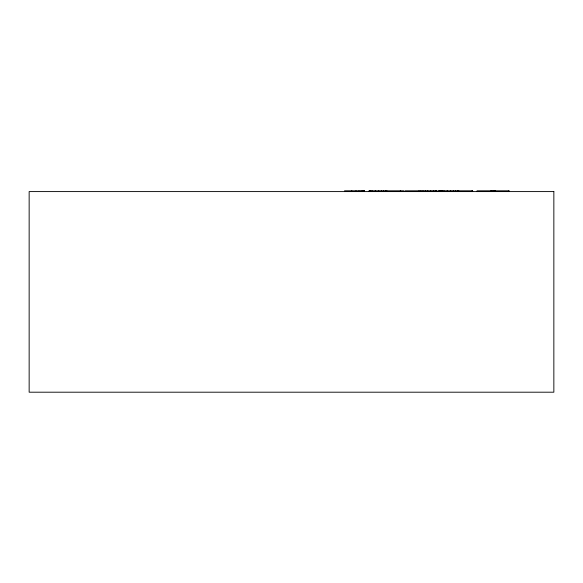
<?xml version="1.0" encoding="UTF-8"?>
<svg xmlns="http://www.w3.org/2000/svg" width="583" height="583" viewBox="0 0 583 583"><rect width="100%" height="100%" fill="white"/><g stroke="black" fill="none" stroke-linecap="round" stroke-linejoin="round"><path stroke-width="0.87" d="M509.054 191.588L509.054 190.801L477.054 190.801L477.054 191.588M508.886 190.801L508.886 191.588M495.178 190.801L495.178 191.588M494.872 190.801L494.872 191.588M494.289 190.801L494.289 191.588M493.152 190.801L493.152 191.588M491.95 190.801L491.95 191.588M491.301 190.801L491.301 191.588M490.922 190.801L490.922 191.588M472.66 191.588L472.66 190.801L438.496 190.801L438.496 191.588M472.099 190.801L472.099 191.588M458.785 190.801L458.785 191.588M457.334 190.801L457.334 191.588M455.505 190.801L455.505 191.588M453.304 190.801L453.304 191.588M450.717 190.801L450.717 191.588M447.227 190.801L447.227 191.588M444.042 190.801L444.042 191.588M442.708 190.801L442.708 191.588M441.761 190.801L441.761 191.588M441.193 190.801L441.193 191.588M441.003 190.801L441.003 191.588M439.83 190.801L439.83 191.588M438.831 190.801L438.831 191.588M437.053 191.588L437.053 190.801L405.119 190.801L405.119 191.588M436.864 190.801L436.864 191.588M436.31 190.801L436.31 191.588M435.188 190.801L435.188 191.588M433.293 190.801L433.293 191.588M430.771 190.801L430.771 191.588M427.784 190.801L427.784 191.588M425.299 190.801L425.299 191.588M423.01 190.801L423.01 191.588M420.904 190.801L420.904 191.588M418.995 190.801L418.995 191.588M403.888 191.588L403.888 190.801L369.068 190.801L369.068 191.588M400.346 190.801L400.346 191.588M386.857 190.801L386.857 191.588M385.399 190.801L385.399 191.588M383.578 190.801L383.578 191.588M381.377 190.801L381.377 191.588M378.782 190.801L378.782 191.588M375.299 190.801L375.299 191.588M372.107 190.801L372.107 191.588M370.781 190.801L370.781 191.588M369.826 190.801L369.826 191.588M369.258 190.801L369.258 191.588M364.499 191.588L364.499 190.801L344.553 190.801L344.553 191.588M364.331 190.801L364.331 191.588M363.85 190.801L363.85 191.588M362.764 190.801L362.764 191.588M361.117 190.801L361.117 191.588M358.982 190.801L358.982 191.588M355.994 190.801L355.994 191.588M351.797 190.801L351.797 191.588M553.85 191.588L29.15 191.588L29.15 392.199L553.85 392.199L553.85 191.588M472.354 191.588L472.354 190.801L472.281 191.588"/></g></svg>
